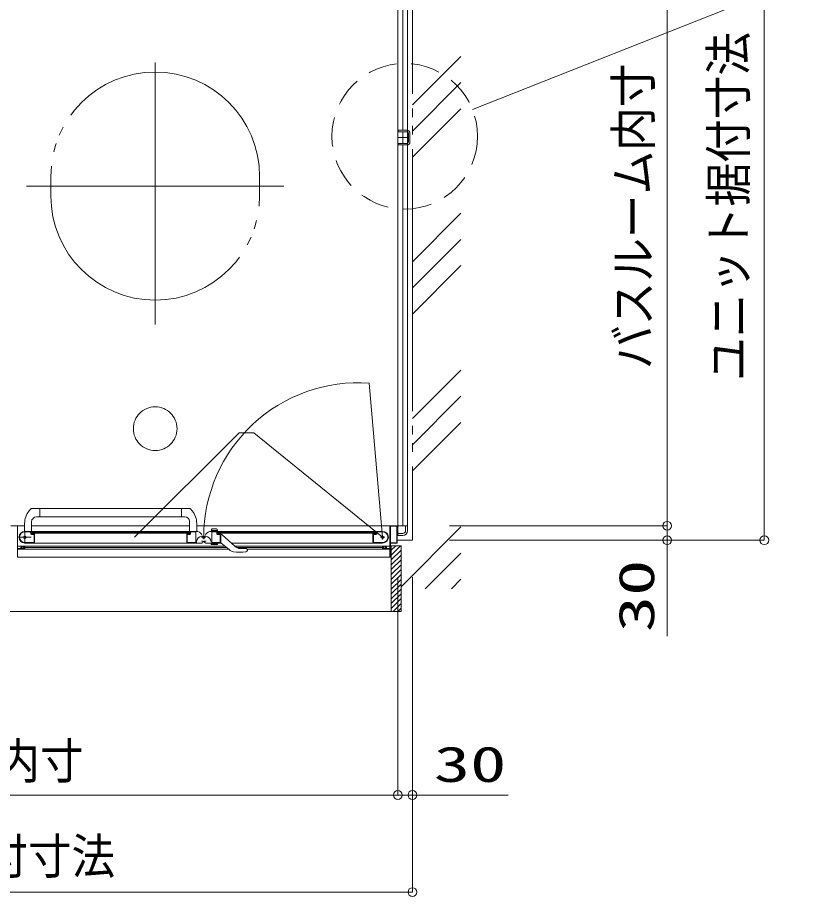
# Model space of a CAD drawing. Units: millimetres on the paper. Extents: x -305 to 305, y -152 to 152.
# Drawn here: x -234.4 to -180.8, y 41.1 to 101.4 of the extents above; entities that cross this region are included whole.
import ezdxf
from ezdxf.enums import TextEntityAlignment as Align

# ---------------------------------------------------------------- set-up
doc = ezdxf.new("R2010")
doc.units = ezdxf.units.MM
for name, pattern in [('DASHED2', [3, 2, -1]), ('LONG_CHAIN', [21, 18, -1, 1, -1]), ('LONG_DOUBLE_CHAIN', [21.8, 18, -1, 0.6, -0.6, 0.6, -1])]:
    doc.linetypes.add(name, pattern=pattern)
doc.layers.add('0-0_0', color=7, linetype='Continuous', lineweight=9)
doc.layers.add('0-2_VIEW0004', color=7, linetype='Continuous', lineweight=9)
doc.styles.add('ＭＳ ゴシック', font='')
doc.styles.get('ＭＳ ゴシック').set_extended_font_data('MS Gothic')

# ---------------------------------------------------------------- blocks, each defined once
blk = doc.blocks.new('_ORIGIN')
at = {"layer": '0-0_0'}
blk.add_line((0, 0), (-1, 0), dxfattribs=at)
blk.add_circle((0, 0), 0.5, dxfattribs=at)

msp = doc.modelspace()

# ---------------------------------------------------------------- linework, layer by layer
at = {"layer": '0-0_0'}
for p, q in [((-207.311, 95.429), (-203.977, 98.763)), ((-207.311, 93.633), (-203.977, 96.967)), ((-207.311, 91.837), (-203.977, 95.171)), ((-207.311, 84.653), (-203.977, 87.986)), ((-207.311, 82.857), (-203.977, 86.19)), ((-207.311, 81.061), (-203.977, 84.394)), ((-207.311, 73.877), (-203.977, 77.21)), ((-207.311, 72.081), (-203.977, 75.414)), ((-207.311, 70.285), (-203.977, 73.618)), ((-208.094, 62.317), (-203.977, 66.434)), ((-206.429, 62.186), (-203.977, 64.638)), ((-204.633, 62.186), (-203.977, 62.842))]:
    msp.add_line(p, q, dxfattribs=at)
at = {"layer": '0-2_VIEW0004', "linetype": 'LONG_DOUBLE_CHAIN'}
for p, q in [((-207.311, 114.186), (-207.311, 65.52)), ((-232.144, 89.186), (-232.144, 90.52)), ((-217.811, 89.186), (-217.811, 90.52)), ((-210.286, 76.306), (-209.361, 65.73)), ((-226.392, 65.73), (-219.218, 72.903)), ((-219.218, 72.903), (-218.201, 72.903)), ((-209.361, 65.73), (-218.201, 72.903)), ((-208.361, 65.52), (-207.311, 65.52))]:
    msp.add_line(p, q, dxfattribs=at)
at = {"layer": '0-2_VIEW0004'}
for p, q in [((-208.311, 65.853), (-208.311, 113.853)), ((-183.144, 66.12), (-183.144, 113.587)), ((-207.977, 93.693), (-207.977, 113.186)), ((-207.644, 93.687), (-207.644, 113.186)), ((-207.644, 66.52), (-207.644, 113.186)), ((-189.811, 67.12), (-189.811, 112.587)), ((-203.191, 95.114), (-160.909, 111.854)), ((-208.287, 93.586), (-208.287, 93.693)), ((-208.287, 93.693), (-207.694, 93.693)), ((-208.287, 93.586), (-207.694, 93.586)), ((-207.977, 92.786), (-207.977, 93.586)), ((-207.644, 93.186), (-208.311, 93.186)), ((-207.644, 92.799), (-207.644, 93.574)), ((-207.587, 92.893), (-207.587, 93.48)), ((-207.481, 92.893), (-207.481, 93.48)), ((-208.287, 92.786), (-208.287, 92.68)), ((-207.694, 92.786), (-208.287, 92.786)), ((-207.694, 92.68), (-208.287, 92.68)), ((-207.977, 66.52), (-207.977, 92.68)), ((-207.644, 66.52), (-207.644, 92.686)), ((-233.636, 67.545), (-233.513, 67.678)), ((-232.893, 67.696), (-233.467, 67.696)), ((-232.893, 67.696), (-222.603, 67.696)), ((-232.893, 67.126), (-232.893, 67.696)), ((-223.178, 67.126), (-223.178, 67.696)), ((-222.436, 67.546), (-222.558, 67.678)), ((-189.811, 67.12), (-189.811, 67.72)), ((-232.893, 67.126), (-233.13, 67.126)), ((-232.893, 67.13), (-223.178, 67.13)), ((-223.178, 67.126), (-222.941, 67.126)), ((-234.895, 66.52), (-233.944, 66.52)), ((-234.427, 64.973), (-234.427, 66.503)), ((-233.944, 66.681), (-233.946, 66.136)), ((-233.463, 66.793), (-233.463, 66.13)), ((-233.461, 66.52), (-222.611, 66.52)), ((-222.611, 66.839), (-222.611, 66.136)), ((-222.127, 66.681), (-222.125, 66.136)), ((-207.644, 66.52), (-222.127, 66.52)), ((-222.127, 66.52), (-208.394, 66.52)), ((-208.861, 64.973), (-208.861, 66.503)), ((-208.827, 65.36), (-208.827, 66.48)), ((-208.817, 66.49), (-208.401, 66.49)), ((-208.391, 66.48), (-208.391, 65.36)), ((-208.361, 66.486), (-208.361, 66.263)), ((-207.644, 66.52), (-207.911, 66.52)), ((-207.777, 66.52), (-207.777, 66.186)), ((-207.644, 66.52), (-207.644, 66.186)), ((-204.771, 66.52), (-189.811, 66.52)), ((-189.811, 66.52), (-189.811, 65.52)), ((-233.271, 66.13), (-233.927, 66.13)), ((-233.574, 66.1), (-233.927, 66.1)), ((-233.524, 65.973), (-233.524, 66.05)), ((-233.494, 65.986), (-233.494, 66.07)), ((-233.477, 66.02), (-233.477, 66.086)), ((-222.594, 66.086), (-233.477, 66.086)), ((-222.594, 66.02), (-233.477, 66.02)), ((-233.301, 65.923), (-233.474, 65.923)), ((-233.311, 65.953), (-233.461, 65.953)), ((-233.294, 65.37), (-233.294, 65.916)), ((-233.28, 65.98), (-233.284, 65.98)), ((-233.275, 66.088), (-233.265, 66.093)), ((-233.265, 65.973), (-233.275, 65.978)), ((-222.811, 66.12), (-233.261, 66.12)), ((-233.261, 66.102), (-233.261, 66.12)), ((-233.261, 65.336), (-233.261, 65.964)), ((-222.811, 66.12), (-222.811, 66.102)), ((-222.811, 65.33), (-222.811, 65.964)), ((-222.806, 66.093), (-222.796, 66.088)), ((-222.796, 65.978), (-222.806, 65.973)), ((-222.801, 66.13), (-222.143, 66.13)), ((-222.787, 65.98), (-222.791, 65.98)), ((-222.777, 65.913), (-222.777, 65.37)), ((-222.601, 65.923), (-222.767, 65.923)), ((-222.611, 65.953), (-222.761, 65.953)), ((-222.594, 66.086), (-222.594, 66.02)), ((-222.577, 66.07), (-222.577, 65.986)), ((-222.551, 66.05), (-222.551, 65.973)), ((-222.201, 66.1), (-222.501, 66.1)), ((-222.191, 65.37), (-222.191, 66.09)), ((-221.747, 65.843), (-221.797, 65.93)), ((-221.541, 65.843), (-221.491, 65.93)), ((-220.487, 66.13), (-221.145, 66.13)), ((-221.143, 66.13), (-221.109, 66.259)), ((-220.695, 66.196), (-221.126, 66.196)), ((-221.097, 65.37), (-221.097, 66.09)), ((-221.087, 66.1), (-220.787, 66.1)), ((-221.06, 66.296), (-220.76, 66.296)), ((-220.737, 66.05), (-220.737, 65.973)), ((-220.677, 66.13), (-220.712, 66.259)), ((-220.711, 66.07), (-220.711, 65.986)), ((-220.694, 66.086), (-209.811, 66.086)), ((-220.694, 66.086), (-220.694, 66.02)), ((-220.694, 66.02), (-209.811, 66.02)), ((-220.687, 65.923), (-220.521, 65.923)), ((-220.677, 65.953), (-220.527, 65.953)), ((-220.511, 65.913), (-220.511, 65.37)), ((-220.501, 65.98), (-220.497, 65.98)), ((-220.482, 66.093), (-220.492, 66.088)), ((-220.492, 65.978), (-220.482, 65.973)), ((-220.477, 66.12), (-210.027, 66.12)), ((-220.477, 66.12), (-220.477, 66.102)), ((-220.477, 65.964), (-220.477, 65.336)), ((-220.477, 65.913), (-220.417, 65.913)), ((-220.369, 65.893), (-219.511, 65.108)), ((-210.027, 66.102), (-210.027, 66.12)), ((-210.027, 65.336), (-210.027, 65.964)), ((-210.013, 66.088), (-210.022, 66.093)), ((-210.022, 65.973), (-210.013, 65.978)), ((-210.017, 66.13), (-209.361, 66.13)), ((-210.008, 65.98), (-210.004, 65.98)), ((-209.994, 65.37), (-209.994, 65.916)), ((-209.987, 65.923), (-209.814, 65.923)), ((-209.977, 65.953), (-209.827, 65.953)), ((-209.811, 66.02), (-209.811, 66.086)), ((-209.794, 65.986), (-209.794, 66.07)), ((-209.764, 65.973), (-209.764, 66.05)), ((-209.714, 66.1), (-209.361, 66.1)), ((-208.361, 66.216), (-208.361, 65.353)), ((-208.311, 66.186), (-208.361, 66.186)), ((-208.311, 65.853), (-208.361, 65.853)), ((-208.311, 65.853), (-208.361, 65.853)), ((-208.351, 66.253), (-208.317, 66.253)), ((-208.317, 66.226), (-208.351, 66.226)), ((-208.311, 66.246), (-208.311, 66.233)), ((-208.311, 66.12), (-208.311, 65.853)), ((-207.977, 65.986), (-208.311, 65.986)), ((-207.977, 65.853), (-208.311, 65.853)), ((-233.976, 65.363), (-233.301, 65.363)), ((-233.927, 65.33), (-222.811, 65.33)), ((-222.831, 65.33), (-221.784, 65.33)), ((-222.771, 65.363), (-222.197, 65.363)), ((-222.131, 65.379), (-222.131, 65.432)), ((-221.701, 65.466), (-221.801, 65.466)), ((-221.771, 65.792), (-221.517, 65.792)), ((-221.684, 65.43), (-221.684, 65.45)), ((-221.604, 65.43), (-221.604, 65.45)), ((-221.587, 65.466), (-221.487, 65.466)), ((-220.457, 65.33), (-221.504, 65.33)), ((-220.695, 65.263), (-221.126, 65.263)), ((-221.099, 65.23), (-220.721, 65.23)), ((-220.517, 65.363), (-221.091, 65.363)), ((-220.677, 65.33), (-220.699, 65.247)), ((-219.88, 64.854), (-220.477, 65.346)), ((-209.361, 65.33), (-219.753, 65.33)), ((-209.311, 65.363), (-209.987, 65.363)), ((-208.827, 65.31), (-208.827, 64.396)), ((-208.401, 65.35), (-208.817, 65.35)), ((-208.394, 65.32), (-208.817, 65.32)), ((-204.771, 65.52), (-183.144, 65.52)), ((-220.197, 65.115), (-234.427, 65.115)), ((-234.427, 64.363), (-234.427, 64.92)), ((-219.941, 64.904), (-234.427, 64.904)), ((-234.204, 64.963), (-234.417, 64.963)), ((-234.417, 64.93), (-233.961, 64.93)), ((-234.194, 65.03), (-234.194, 64.973)), ((-234.164, 64.973), (-234.164, 65.02)), ((-234.124, 65.063), (-234.161, 65.063)), ((-234.154, 65.03), (-234.124, 65.03)), ((-233.974, 64.963), (-234.154, 64.963)), ((-234.114, 65.04), (-234.114, 65.053)), ((-234.014, 65.053), (-234.014, 65.04)), ((-233.961, 65.063), (-234.004, 65.063)), ((-234.004, 65.03), (-233.974, 65.03)), ((-233.964, 65.02), (-233.964, 64.973)), ((-233.927, 64.963), (-233.927, 65.03)), ((-220.084, 65.022), (-233.927, 65.022)), ((-208.861, 65.115), (-219.518, 65.115)), ((-209.361, 65.022), (-219.387, 65.022)), ((-219.121, 64.957), (-218.775, 64.957)), ((-218.753, 64.734), (-218.676, 64.764)), ((-218.653, 64.782), (-218.676, 64.764)), ((-218.668, 64.916), (-218.666, 64.915)), ((-218.653, 64.782), (-218.653, 64.782)), ((-208.861, 64.904), (-218.644, 64.904)), ((-218.644, 64.865), (-218.644, 64.81)), ((-209.361, 64.963), (-209.361, 65.03)), ((-209.327, 65.063), (-209.284, 65.063)), ((-208.871, 64.93), (-209.327, 64.93)), ((-209.324, 65.02), (-209.324, 64.973)), ((-209.284, 65.03), (-209.314, 65.03)), ((-209.314, 64.963), (-209.134, 64.963)), ((-209.274, 65.053), (-209.274, 65.04)), ((-209.174, 65.04), (-209.174, 65.053)), ((-209.164, 65.063), (-209.127, 65.063)), ((-209.134, 65.03), (-209.164, 65.03)), ((-209.124, 64.973), (-209.124, 65.02)), ((-209.094, 65.03), (-209.094, 64.973)), ((-209.084, 64.963), (-208.871, 64.963)), ((-208.861, 64.363), (-208.861, 64.92)), ((-208.761, 60.636), (-208.761, 65.136)), ((-208.76, 64.503), (-208.127, 65.136)), ((-208.76, 64.837), (-208.461, 65.136)), ((-208.76, 64.17), (-208.094, 64.836)), ((-189.811, 64.92), (-189.811, 64.32)), ((-208.861, 64.353), (-234.427, 64.353)), ((-208.771, 64.353), (-208.851, 64.353)), ((-208.817, 64.386), (-208.771, 64.386)), ((-208.76, 63.836), (-208.094, 64.503)), ((-208.76, 63.503), (-208.094, 64.17)), ((-208.761, 62.836), (-208.094, 63.503)), ((-208.76, 63.17), (-208.094, 63.836)), ((-208.761, 62.503), (-208.094, 63.17)), ((-208.761, 62.17), (-208.094, 62.836)), ((-208.311, 62.98), (-208.311, 48.022)), ((-207.311, 62.98), (-207.311, 41.355)), ((-207.311, 62.98), (-207.311, 48.022)), ((-208.761, 61.836), (-208.094, 62.503)), ((-208.761, 61.503), (-208.094, 62.17)), ((-208.761, 61.173), (-208.094, 61.84)), ((-208.761, 60.843), (-208.094, 61.51)), ((-208.637, 60.636), (-208.094, 61.18)), ((-235.16, 60.636), (-208.094, 60.636)), ((-208.307, 60.636), (-208.094, 60.85)), ((-208.311, 48.979), (-208.311, 48.022)), ((-267.711, 48.022), (-208.911, 48.022)), ((-208.911, 48.022), (-209.511, 48.022)), ((-207.311, 48.022), (-208.311, 48.022)), ((-207.311, 48.022), (-200.728, 48.022)), ((-206.711, 48.022), (-206.111, 48.022)), ((-268.711, 41.355), (-207.911, 41.355))]:
    msp.add_line(p, q, dxfattribs=at)
at = {"layer": '0-2_VIEW0004', "linetype": 'LONG_CHAIN'}
for p, q in [((-224.977, 80.353), (-224.977, 99.353)), ((-216.144, 89.853), (-233.811, 89.853)), ((-233.927, 66.163), (-233.927, 65.296)), ((-221.644, 65.588), (-221.644, 65.849)), ((-209.361, 65.576), (-209.361, 65.883)), ((-233.494, 65.73), (-234.361, 65.73)), ((-221.786, 65.73), (-221.502, 65.73)), ((-209.207, 65.73), (-209.514, 65.73))]:
    msp.add_line(p, q, dxfattribs=at)
at = {"layer": '0-2_VIEW0004', "color": 5}
msp.add_line((-208.761, 65.136), (-208.761, 60.636), dxfattribs=at)
at = {"layer": '0-2_VIEW0004'}
for points in [[(-220.677, 65.33), (-221.143, 65.33), (-221.121, 65.247)], [(-204.771, 65.52), (-189.811, 65.52), (-189.811, 58.938)], [(-218.745, 64.954), (-218.748, 64.955), (-218.751, 64.955), (-218.754, 64.955), (-218.757, 64.956), (-218.76, 64.956), (-218.763, 64.956), (-218.764, 64.957), (-218.766, 64.957), (-218.767, 64.957), (-218.769, 64.957), (-218.77, 64.957), (-218.771, 64.957), (-218.773, 64.957), (-218.774, 64.957), (-218.776, 64.957), (-218.777, 64.957)], [(-218.671, 64.918), (-218.671, 64.919), (-218.672, 64.92), (-218.673, 64.921), (-218.674, 64.921), (-218.675, 64.922), (-218.676, 64.923), (-218.677, 64.923), (-218.678, 64.924), (-218.679, 64.925), (-218.68, 64.926), (-218.681, 64.926), (-218.682, 64.927), (-218.683, 64.928), (-218.684, 64.928), (-218.685, 64.929), (-218.687, 64.93), (-218.689, 64.932), (-218.691, 64.933), (-218.693, 64.934), (-218.696, 64.936), (-218.698, 64.937), (-218.7, 64.938), (-218.703, 64.94), (-218.705, 64.941), (-218.708, 64.942), (-218.71, 64.943), (-218.713, 64.944), (-218.715, 64.945), (-218.718, 64.946), (-218.721, 64.947), (-218.723, 64.948), (-218.726, 64.949), (-218.729, 64.95), (-218.732, 64.951), (-218.734, 64.951), (-218.737, 64.952), (-218.74, 64.953), (-218.743, 64.953), (-218.745, 64.954)], [(-218.644, 64.81), (-218.644, 64.809), (-218.644, 64.807), (-218.644, 64.806), (-218.645, 64.804), (-218.645, 64.803), (-218.645, 64.801), (-218.645, 64.8), (-218.645, 64.798), (-218.646, 64.797), (-218.646, 64.796), (-218.647, 64.794), (-218.647, 64.793), (-218.647, 64.791), (-218.648, 64.79), (-218.649, 64.788), (-218.649, 64.787), (-218.65, 64.786), (-218.651, 64.784), (-218.652, 64.783), (-218.653, 64.782)], [(-208.094, 60.636), (-208.094, 65.136), (-208.761, 65.136)]]:
    msp.add_lwpolyline(points, dxfattribs=at)
at = {"layer": '0-2_VIEW0004', "linetype": 'DASHED2'}
msp.add_circle((-207.839, 93.274), 5, dxfattribs=at)
at = {"layer": '0-2_VIEW0004', "linetype": 'LONG_DOUBLE_CHAIN'}
msp.add_circle((-224.977, 73.186), 1.5, dxfattribs=at)
at = {"layer": '0-2_VIEW0004'}
for centre, radius in [((-233.927, 65.73), 0.0833), ((-209.361, 65.73), 0.0833), ((-221.644, 65.73), 0.075)]:
    msp.add_circle(centre, radius, dxfattribs=at)
at = {"layer": '0-2_VIEW0004', "linetype": 'LONG_DOUBLE_CHAIN'}
for centre, radius, start, end in [((-224.977, 90.52), 7.167, 0, 180), ((-224.977, 89.186), 7.167, 180, 0), ((-211.027, 65.73), 10.617, 86.00267, 180)]:
    msp.add_arc(centre, radius, start, end, dxfattribs=at)
at = {"layer": '0-2_VIEW0004'}
for centre, radius, start, end in [((-207.694, 93.48), 0.213, 360, 90.00001), ((-207.694, 93.48), 0.107, 360, 90.00001), ((-207.694, 92.893), 0.213, 270, 360), ((-207.694, 92.893), 0.107, 269.99999, 360), ((-233.467, 67.63), 0.0667, 90, 133.47243), ((-222.604, 67.63), 0.0667, 46.52757, 90), ((-232.564, 66.676), 1.38, 140.97582, 179.8), ((-233.13, 66.793), 0.333, 90, 180), ((-222.941, 66.793), 0.333, 7.95562, 90), ((-223.507, 66.676), 1.38, 0.2, 39.05814), ((-208.844, 66.503), 0.0167, 90, 180), ((-208.817, 66.48), 0.01, 90, 180), ((-208.401, 66.48), 0.01, 0, 90), ((-208.394, 66.486), 0.0333, 0, 90), ((-233.927, 65.73), 0.4, 90, 270), ((-233.927, 65.73), 0.37, 90, 262.23293), ((-233.574, 66.05), 0.05, 0, 90), ((-233.474, 65.973), 0.05, 180, 270), ((-233.477, 66.07), 0.0167, 90, 180), ((-233.461, 65.986), 0.0333, 180, 270), ((-233.311, 65.97), 0.0167, 270, 0), ((-233.301, 65.916), 0.0067, 0, 90), ((-233.284, 65.97), 0.01, 90, 180), ((-233.28, 66.096), 0.01, 270, 300.96376), ((-233.28, 65.97), 0.01, 59.03624, 90), ((-233.271, 66.12), 0.01, 0, 90), ((-233.271, 66.102), 0.01, 300.96376, 0), ((-233.271, 65.964), 0.01, 0, 59.03624), ((-222.801, 66.12), 0.01, 90, 180), ((-222.801, 66.102), 0.01, 180, 239.03624), ((-222.801, 65.964), 0.01, 120.96376, 180), ((-222.791, 66.096), 0.01, 239.03624, 270), ((-222.791, 65.97), 0.01, 90, 120.96376), ((-222.787, 65.97), 0.01, 0, 90), ((-222.761, 65.97), 0.0167, 180, 270), ((-222.767, 65.913), 0.01, 90, 180), ((-222.611, 65.986), 0.0333, 270, 0), ((-222.601, 65.973), 0.05, 270, 0), ((-222.594, 66.07), 0.0167, 0, 90), ((-222.501, 66.05), 0.05, 90, 180), ((-222.201, 66.09), 0.01, 0, 90), ((-222.143, 65.73), 0.4, 30, 90), ((-221.145, 65.73), 0.4, 90, 150), ((-221.06, 66.246), 0.05, 90, 165), ((-221.087, 66.09), 0.01, 90, 180), ((-220.787, 66.05), 0.05, 0, 90), ((-220.76, 66.246), 0.05, 15, 90), ((-220.687, 65.973), 0.05, 180, 270), ((-220.694, 66.07), 0.0167, 90, 180), ((-220.677, 65.986), 0.0333, 180, 270), ((-220.527, 65.97), 0.0167, 270, 0), ((-220.521, 65.913), 0.01, 0, 90), ((-220.501, 65.97), 0.01, 90, 180), ((-220.497, 66.096), 0.01, 270, 300.96376), ((-220.497, 65.97), 0.01, 59.03624, 90), ((-220.487, 66.12), 0.01, 0, 90), ((-220.487, 66.102), 0.01, 300.96376, 0), ((-220.487, 65.964), 0.01, 0, 59.03624), ((-220.417, 65.846), 0.0667, 47.56377, 90), ((-210.017, 66.12), 0.01, 90, 180), ((-210.017, 66.102), 0.01, 180, 239.03624), ((-210.017, 65.964), 0.01, 120.96376, 180), ((-210.008, 66.096), 0.01, 239.03624, 270), ((-210.008, 65.97), 0.01, 90, 120.96376), ((-210.004, 65.97), 0.01, 0, 90), ((-209.977, 65.97), 0.0167, 180, 270), ((-209.987, 65.916), 0.0067, 90, 180), ((-209.827, 65.986), 0.0333, 270, 0), ((-209.814, 65.973), 0.05, 270, 0), ((-209.811, 66.07), 0.0167, 0, 90), ((-209.714, 66.05), 0.05, 90, 180), ((-209.361, 65.73), 0.4, 270, 90), ((-209.361, 65.73), 0.37, 277.76707, 90), ((-208.351, 66.263), 0.01, 180, 270), ((-208.351, 66.216), 0.01, 90, 180), ((-208.317, 66.246), 0.0067, 0, 90), ((-208.317, 66.233), 0.0067, 270, 0), ((-207.977, 66.186), 0.2, 270, 0), ((-207.977, 66.186), 0.333, 270, 0), ((-233.976, 65.37), 0.0067, 262.23293, 270), ((-233.301, 65.37), 0.0067, 270, 0), ((-233.267, 65.336), 0.0067, 270, 0), ((-222.804, 65.336), 0.0067, 180, 270), ((-222.771, 65.37), 0.0067, 180, 270), ((-222.197, 65.37), 0.0067, 270, 0), ((-221.771, 65.432), 0.36, 90, 180), ((-221.784, 65.43), 0.1, 270, 0), ((-221.701, 65.45), 0.0167, 0, 90), ((-221.587, 65.45), 0.0167, 90, 180), ((-221.504, 65.43), 0.1, 180, 270), ((-221.517, 65.432), 0.36, 0, 90), ((-221.099, 65.253), 0.0233, 195, 270), ((-221.091, 65.37), 0.0067, 180, 270), ((-220.721, 65.253), 0.0233, 270, 345), ((-220.517, 65.37), 0.0067, 270, 0), ((-220.484, 65.336), 0.0067, 270, 0), ((-210.021, 65.336), 0.0067, 180, 270), ((-209.987, 65.37), 0.0067, 180, 270), ((-209.427, 65.34), 0.01, 267.30646, 270), ((-209.311, 65.37), 0.0067, 270, 277.76707), ((-208.817, 65.36), 0.01, 180, 270), ((-208.817, 65.31), 0.01, 90, 180), ((-208.401, 65.36), 0.01, 270, 0), ((-208.394, 65.353), 0.0333, 270, 0), ((-234.417, 64.973), 0.01, 180, 270), ((-234.417, 64.92), 0.01, 90, 180), ((-234.204, 64.973), 0.01, 270, 0), ((-234.161, 65.03), 0.0333, 90, 180), ((-234.154, 65.02), 0.01, 90, 180), ((-234.154, 64.973), 0.01, 180, 270), ((-234.124, 65.053), 0.01, 0, 90), ((-234.124, 65.04), 0.01, 270, 0), ((-234.004, 65.053), 0.01, 90, 180), ((-234.004, 65.04), 0.01, 180, 270), ((-233.974, 65.02), 0.01, 0, 90), ((-233.974, 64.973), 0.01, 270, 0), ((-233.961, 65.03), 0.0333, 0, 90), ((-233.961, 64.963), 0.0333, 270, 0), ((-219.499, 65.317), 0.6, 230.5, 260.71156), ((-219.201, 67.14), 2.447, 260.71156, 280.5453), ((-219.121, 65.534), 0.577, 227.56377, 270), ((-218.711, 64.865), 0.0667, 0, 48.18968), ((-209.327, 65.03), 0.0333, 90, 180), ((-209.327, 64.963), 0.0333, 180, 270), ((-209.314, 65.02), 0.01, 90, 180), ((-209.314, 64.973), 0.01, 180, 270), ((-209.284, 65.053), 0.01, 0, 90), ((-209.284, 65.04), 0.01, 270, 0), ((-209.164, 65.053), 0.01, 90, 180), ((-209.164, 65.04), 0.01, 180, 270), ((-209.134, 65.02), 0.01, 0, 90), ((-209.134, 64.973), 0.01, 270, 0), ((-209.127, 65.03), 0.0333, 0, 90), ((-209.084, 64.973), 0.01, 180, 270), ((-208.871, 64.973), 0.01, 270, 0), ((-208.871, 64.92), 0.01, 0, 90), ((-234.437, 64.363), 0.01, 270, 0), ((-208.851, 64.363), 0.01, 180, 270), ((-208.817, 64.396), 0.01, 180, 270), ((-208.771, 64.376), 0.01, 0, 90), ((-208.771, 64.363), 0.01, 270, 0)]:
    msp.add_arc(centre, radius, start, end, dxfattribs=at)

# ---------------------------------------------------------------- block references
at = {"layer": '0-2_VIEW0004', "xscale": 0.6, "yscale": 0.6}
for p, rotation in [((-189.811, 66.52), 270), ((-189.811, 66.52), 270), ((-189.811, 65.52), 90), ((-183.144, 65.52), 270), ((-207.311, 48.022), 180)]:
    msp.add_blockref('_ORIGIN', p, dxfattribs=dict(at, rotation=rotation))
for p in [(-208.311, 48.022), (-208.311, 48.022), (-207.311, 41.355)]:
    msp.add_blockref('_ORIGIN', p, dxfattribs=at)

# ---------------------------------------------------------------- texts
at = {"layer": '0-2_VIEW0004', "style": 'ＭＳ ゴシック'}
for s, width, p in [('ユニット据付寸法', 0.9, (-183.655, 76.468)), ('バスルーム内寸', 0.9, (-190.192, 77.292)), ('30', 1.5, (-189.976, 59.21))]:
    msp.add_text(s, height=2.441, rotation=90, dxfattribs=dict(at, width=width)).set_placement(p, align=Align.BOTTOM_LEFT)
for s, width, p in [('バスルーム内寸', 0.9, (-250.872, 48.403)), ('30', 1.5, (-205.838, 48.187)), ('ユニット据付寸法', 0.9, (-251.695, 41.867))]:
    msp.add_text(s, height=2.441, dxfattribs=dict(at, width=width)).set_placement(p, align=Align.BOTTOM_LEFT)

doc.saveas('drawing.dxf')
